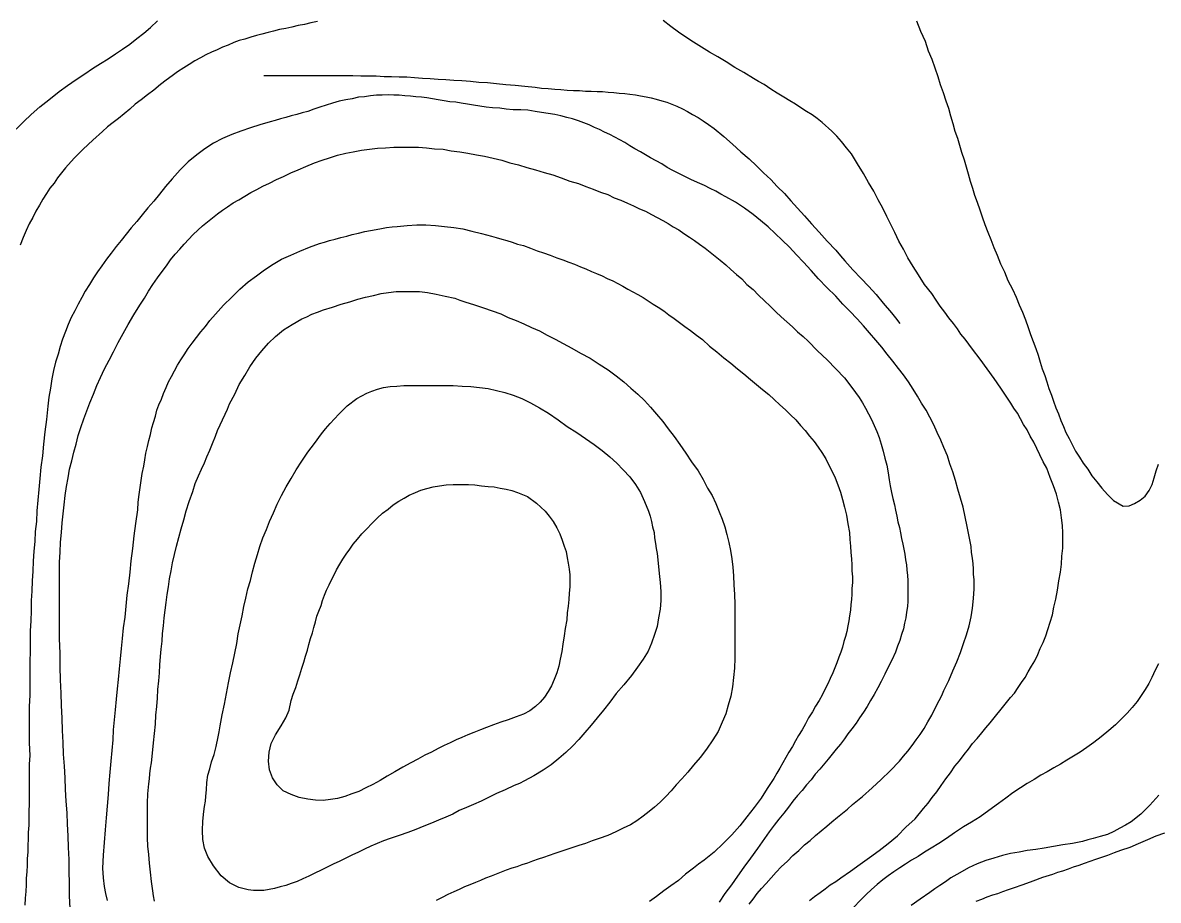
# Model space of a CAD drawing. Header units: inches. Extents: x 401374 to 405300, y 6332180 to 6336621.
# Drawn here: x 402593.2 to 402818.2, y 6334148 to 6334321.8 of the extents above; entities that cross this region are included whole.
import ezdxf

# ---------------------------------------------------------------- set-up
doc = ezdxf.new("R2010")
doc.units = ezdxf.units.IN
doc.header["$MEASUREMENT"] = 0

msp = doc.modelspace()

# ---------------------------------------------------------------- linework, layer by layer
for points in [[(402591.9, 6334300.8), (402593.4, 6334302.3), (402594.9, 6334303.7), (402596.6, 6334305.2), (402598.4, 6334306.6), (402600.4, 6334308.2), (402602.1, 6334309.4), (402603.8, 6334310.6), (402605.5, 6334311.7), (402607, 6334312.8), (402608.6, 6334313.8), (402610.1, 6334314.7), (402611.6, 6334315.7), (402613, 6334316.6), (402614.4, 6334317.6), (402615.8, 6334318.7), (402617.2, 6334319.8), (402618.5, 6334320.9), (402619.9, 6334322.2)], [(402651.6, 6334322.1), (402650.3, 6334321.8), (402649, 6334321.5), (402647.8, 6334321.3), (402646.5, 6334321), (402645.3, 6334320.7), (402644.1, 6334320.5), (402642.9, 6334320.2), (402641.8, 6334319.9), (402640.6, 6334319.6), (402639.5, 6334319.3), (402638.4, 6334319), (402637.2, 6334318.6), (402636.1, 6334318.3), (402635, 6334317.9), (402633.9, 6334317.4), (402632.8, 6334317), (402631.7, 6334316.5), (402630.6, 6334316), (402629.5, 6334315.5), (402628.4, 6334314.9), (402627.3, 6334314.3), (402626.2, 6334313.6), (402625.1, 6334312.9), (402623.9, 6334312.1), (402622.8, 6334311.3), (402621.6, 6334310.5), (402620.5, 6334309.6), (402619.2, 6334308.5), (402617.9, 6334307.6), (402616.7, 6334306.6), (402615.5, 6334305.7), (402614.4, 6334304.7), (402613.3, 6334303.8), (402612.2, 6334302.9), (402611.1, 6334302.1), (402610, 6334301.2), (402609, 6334300.3), (402607.1, 6334298.6), (402605.2, 6334296.8), (402603.4, 6334295), (402601.7, 6334293.1), (402600.1, 6334291.1), (402599.4, 6334290.1), (402598.6, 6334289.1), (402597.9, 6334288), (402597.2, 6334286.9), (402596.5, 6334285.7), (402595.8, 6334284.5), (402595.2, 6334283.3), (402594.5, 6334282), (402593.9, 6334280.7), (402593.3, 6334279.3), (402592.7, 6334277.8)], [(402749.1, 6334148), (402750.1, 6334148.8), (402751.2, 6334149.6), (402752.2, 6334150.3), (402753.2, 6334151.1), (402754.3, 6334151.8), (402755.3, 6334152.5), (402757.2, 6334153.8), (402759.1, 6334155.2), (402761, 6334156.5), (402762.9, 6334157.9), (402764.7, 6334159.3), (402766.5, 6334160.8), (402768.2, 6334162.5), (402770, 6334164.2), (402771.7, 6334166.2), (402772.6, 6334167.3), (402773.4, 6334168.4), (402774.3, 6334169.5), (402775.2, 6334170.8), (402776.1, 6334172.1), (402777, 6334173.3), (402777.9, 6334174.6), (402778.8, 6334175.7), (402779.7, 6334176.9), (402780.6, 6334178), (402781.4, 6334179.1), (402782.3, 6334180.1), (402783.2, 6334181.2), (402784, 6334182.2), (402784.9, 6334183.2), (402785.7, 6334184.2), (402787.3, 6334186.2), (402788.9, 6334188.2), (402789.7, 6334189.1), (402790.4, 6334190.2), (402791.1, 6334191.2), (402791.8, 6334192.2), (402792.4, 6334193.3), (402793.1, 6334194.4), (402793.7, 6334195.5), (402794.3, 6334196.7), (402794.8, 6334197.9), (402795.4, 6334199.1), (402795.9, 6334200.4), (402796.3, 6334201.7), (402796.8, 6334203.1), (402797.2, 6334204.6), (402797.5, 6334206.1), (402797.9, 6334207.7), (402798.2, 6334209.5), (402798.5, 6334211.3), (402798.8, 6334213), (402799, 6334214.6), (402799.1, 6334216.2), (402799.3, 6334217.8), (402799.3, 6334219.3), (402799.3, 6334220.8), (402799.2, 6334222.3), (402799, 6334223.8), (402798.8, 6334225.4), (402798.4, 6334226.9), (402798, 6334228.5), (402797.4, 6334230.1), (402796.8, 6334231.8), (402796.1, 6334233.6), (402795.4, 6334234.9), (402794.7, 6334236.3), (402794.1, 6334237.5), (402793.5, 6334238.8), (402792.8, 6334240), (402792.2, 6334241.2), (402791.5, 6334242.3), (402790.9, 6334243.4), (402790.3, 6334244.5), (402789.6, 6334245.5), (402789, 6334246.5), (402788.3, 6334247.5), (402787, 6334249.5), (402785.7, 6334251.4), (402784.3, 6334253.3), (402782.9, 6334255.2), (402781.4, 6334257.2), (402779.9, 6334259.2), (402779.1, 6334260.2), (402778.4, 6334261.2), (402777.6, 6334262.3), (402776.7, 6334263.4), (402775.9, 6334264.5), (402775, 6334265.7), (402774.2, 6334266.9), (402773.3, 6334268.2), (402771.9, 6334270), (402770.7, 6334271.9), (402769.6, 6334273.6), (402768.6, 6334275.3), (402767.7, 6334277), (402766.8, 6334278.6), (402766, 6334280.3), (402765.2, 6334281.9), (402764.4, 6334283.5), (402763.6, 6334285.1), (402762.7, 6334286.8), (402761.8, 6334288.5), (402760.8, 6334290.2), (402759.8, 6334292), (402758.6, 6334293.9), (402757.4, 6334295.9), (402756.4, 6334297.1), (402755.4, 6334298.3), (402754.5, 6334299.4), (402753.5, 6334300.4), (402751.6, 6334302.1), (402750.6, 6334302.9), (402749.6, 6334303.6), (402748.5, 6334304.3), (402747.4, 6334305), (402746.3, 6334305.7), (402745.2, 6334306.4), (402744, 6334307.1), (402742.7, 6334307.9), (402741.4, 6334308.7), (402740.1, 6334309.6), (402739, 6334310.2), (402738, 6334310.8), (402736.1, 6334312), (402734.3, 6334313), (402732.6, 6334314.1), (402730.9, 6334315.1), (402729.3, 6334316), (402727.7, 6334317), (402726.1, 6334318), (402724.6, 6334319), (402723.1, 6334320), (402721.6, 6334321.1), (402720.1, 6334322.3)], [(402770.3, 6334322.2), (402771.1, 6334320.2), (402772, 6334318.2), (402772.6, 6334316.3), (402773.3, 6334314.6), (402773.9, 6334312.9), (402774.5, 6334311.2), (402775, 6334309.6), (402775.6, 6334308), (402776.1, 6334306.4), (402776.6, 6334304.9), (402777, 6334303.4), (402777.5, 6334301.9), (402777.9, 6334300.4), (402778.4, 6334299), (402778.8, 6334297.6), (402779.2, 6334296.2), (402779.7, 6334294.7), (402780.1, 6334293.3), (402780.5, 6334291.9), (402780.9, 6334290.5), (402781.4, 6334289.1), (402781.8, 6334287.7), (402782.3, 6334286.3), (402782.8, 6334284.8), (402783.3, 6334283.4), (402783.8, 6334281.9), (402784.4, 6334280.4), (402785, 6334278.9), (402785.6, 6334277.3), (402786.3, 6334275.8), (402786.9, 6334274.1), (402787.7, 6334272.5), (402788.4, 6334270.8), (402789.3, 6334269.1), (402790, 6334267.5), (402790.6, 6334266), (402791.3, 6334264.5), (402791.9, 6334263), (402792.4, 6334261.5), (402792.9, 6334260.1), (402793.4, 6334258.7), (402793.9, 6334257.3), (402794.4, 6334256), (402794.8, 6334254.6), (402795.2, 6334253.3), (402795.7, 6334252), (402796.1, 6334250.7), (402796.5, 6334249.4), (402797, 6334248.1), (402797.4, 6334246.9), (402797.9, 6334245.6), (402798.4, 6334244.4), (402798.9, 6334243.1), (402799.4, 6334241.9), (402799.9, 6334240.7), (402800.5, 6334239.5), (402801.2, 6334238.2), (402801.8, 6334237), (402802.6, 6334235.8), (402803.3, 6334234.6), (402804.2, 6334233.4), (402805, 6334232.1), (402806, 6334230.9), (402807, 6334229.7), (402808.1, 6334228.4), (402809.3, 6334227.2), (402811.2, 6334226.1), (402812.4, 6334226.2), (402813.5, 6334226.6), (402814.6, 6334227.3), (402815.6, 6334228.1), (402816.4, 6334229.2), (402817, 6334230.4), (402817.4, 6334231.7), (402817.8, 6334233.1), (402818.2, 6334234.4)], [(402641, 6334311.4), (402642.9, 6334311.4), (402644.8, 6334311.4), (402646.7, 6334311.4), (402648.5, 6334311.4), (402650.3, 6334311.4), (402652, 6334311.4), (402653.7, 6334311.4), (402655.4, 6334311.4), (402657, 6334311.4), (402658.6, 6334311.4), (402660.2, 6334311.3), (402661.7, 6334311.3), (402663.2, 6334311.3), (402664.8, 6334311.2), (402666.3, 6334311.2), (402667.8, 6334311.1), (402669.3, 6334311.1), (402670.8, 6334311), (402672.4, 6334310.9), (402673.9, 6334310.8), (402675.5, 6334310.7), (402677, 6334310.6), (402678.6, 6334310.5), (402680.2, 6334310.4), (402681.9, 6334310.3), (402683.6, 6334310.1), (402685.3, 6334310), (402687.1, 6334309.8), (402688.9, 6334309.6), (402690.8, 6334309.5), (402692.7, 6334309.3), (402694.7, 6334309.1), (402696, 6334308.9), (402697.3, 6334308.8), (402698.6, 6334308.7), (402699.8, 6334308.6), (402701.1, 6334308.5), (402702.3, 6334308.4), (402703.5, 6334308.4), (402704.7, 6334308.3), (402705.8, 6334308.3), (402707, 6334308.2), (402708.1, 6334308.2), (402709.2, 6334308.1), (402710.3, 6334308), (402711.4, 6334307.9), (402712.5, 6334307.8), (402713.5, 6334307.7), (402714.6, 6334307.6), (402715.6, 6334307.4), (402716.7, 6334307.2), (402717.7, 6334307), (402718.7, 6334306.7), (402719.8, 6334306.4), (402720.8, 6334306.1), (402721.8, 6334305.7), (402722.8, 6334305.3), (402723.9, 6334304.8), (402724.9, 6334304.3), (402725.9, 6334303.7), (402727, 6334303.1), (402728, 6334302.4), (402729.1, 6334301.7), (402730.2, 6334300.9), (402732.1, 6334299.3), (402733.8, 6334297.8), (402735.5, 6334296.3), (402737.1, 6334294.9), (402738.6, 6334293.5), (402740, 6334292.1), (402741.4, 6334290.8), (402742.7, 6334289.4), (402744.1, 6334288), (402745.4, 6334286.6), (402746.7, 6334285.1), (402748.1, 6334283.6), (402749.5, 6334282), (402751, 6334280.4), (402752.6, 6334278.6), (402754.3, 6334276.8), (402755.2, 6334275.7), (402756.1, 6334274.7), (402757.7, 6334272.9), (402759.3, 6334271.2), (402760.8, 6334269.7), (402762.3, 6334268), (402763.7, 6334266.3), (402765.3, 6334264.4), (402766.1, 6334263.4), (402767, 6334262.3)], [(402737.1, 6334147.3), (402737.9, 6334148.3), (402738.7, 6334149.4), (402739.6, 6334150.4), (402740.5, 6334151.4), (402741.5, 6334152.5), (402742.5, 6334153.6), (402743.5, 6334154.7), (402744.7, 6334155.8), (402745.8, 6334156.9), (402747, 6334157.9), (402748.1, 6334159), (402749.2, 6334159.9), (402750.3, 6334160.9), (402751.4, 6334161.8), (402752.5, 6334162.7), (402753.5, 6334163.6), (402754.6, 6334164.5), (402755.6, 6334165.3), (402756.6, 6334166.1), (402757.6, 6334167), (402759.6, 6334168.6), (402761.5, 6334170.3), (402763.3, 6334172), (402765.1, 6334173.7), (402766.9, 6334175.6), (402767.7, 6334176.6), (402768.6, 6334177.6), (402769.4, 6334178.7), (402770.2, 6334179.8), (402771, 6334180.9), (402771.8, 6334182.1), (402772.5, 6334183.4), (402773.3, 6334184.7), (402774, 6334186.1), (402774.8, 6334187.6), (402775.3, 6334188.6), (402775.7, 6334189.6), (402776.7, 6334191.6), (402777.5, 6334193.5), (402778.3, 6334195.3), (402779, 6334197.1), (402779.6, 6334198.9), (402780.2, 6334200.6), (402780.7, 6334202.4), (402781.1, 6334204.2), (402781.4, 6334205.9), (402781.6, 6334207.8), (402781.7, 6334209.7), (402781.7, 6334211.6), (402781.6, 6334212.6), (402781.6, 6334213.7), (402781.5, 6334214.7), (402781.4, 6334215.8), (402781.2, 6334216.9), (402781.1, 6334218.1), (402780.7, 6334220.1), (402780.3, 6334222.1), (402779.9, 6334224), (402779.5, 6334225.9), (402779, 6334227.7), (402778.5, 6334229.5), (402778, 6334231.2), (402777.5, 6334232.9), (402776.9, 6334234.5), (402776.4, 6334236.1), (402775.7, 6334237.7), (402775.1, 6334239.2), (402774.4, 6334240.7), (402773.7, 6334242.2), (402772.9, 6334243.7), (402772.2, 6334245.1), (402771.3, 6334246.5), (402770.5, 6334247.9), (402769.6, 6334249.3), (402768.7, 6334250.7), (402767.7, 6334252.1), (402766.7, 6334253.4), (402765.6, 6334254.8), (402764.5, 6334256.2), (402763.4, 6334257.6), (402762.2, 6334259), (402761, 6334260.4), (402759.8, 6334261.8), (402758.5, 6334263.2), (402757.1, 6334264.7), (402755.7, 6334266.1), (402754.3, 6334267.7), (402752.5, 6334269.4), (402750.9, 6334271.1), (402749.4, 6334272.8), (402747.9, 6334274.4), (402746.5, 6334275.9), (402745.1, 6334277.4), (402743.7, 6334278.8), (402742.3, 6334280.1), (402740.9, 6334281.4), (402739.4, 6334282.7), (402737.9, 6334283.9), (402736.2, 6334285.1), (402734.4, 6334286.3), (402732.5, 6334287.4), (402731.5, 6334287.9), (402730.5, 6334288.5), (402729.4, 6334289), (402728.3, 6334289.6), (402726.9, 6334290.2), (402725.6, 6334290.8), (402724.4, 6334291.4), (402723.2, 6334292), (402722, 6334292.6), (402720.9, 6334293.2), (402719.8, 6334293.9), (402718.7, 6334294.5), (402717.6, 6334295.1), (402716.6, 6334295.7), (402715.6, 6334296.3), (402714.5, 6334296.9), (402713.5, 6334297.5), (402712.5, 6334298.1), (402710.5, 6334299.2), (402709.5, 6334299.7), (402708.5, 6334300.2), (402707.5, 6334300.7), (402706.5, 6334301.1), (402705.4, 6334301.6), (402704.4, 6334302), (402703.3, 6334302.4), (402702.1, 6334302.8), (402701, 6334303.1), (402699.8, 6334303.4), (402698.6, 6334303.7), (402697.3, 6334303.9), (402696, 6334304.1), (402694.7, 6334304.3), (402693.3, 6334304.5), (402691.9, 6334304.6), (402690.4, 6334304.6), (402689, 6334304.7), (402687.7, 6334304.9), (402686.3, 6334305), (402685, 6334305.1), (402683.8, 6334305.3), (402682.5, 6334305.5), (402681.3, 6334305.7), (402680.1, 6334305.9), (402679, 6334306.1), (402677.8, 6334306.2), (402676.7, 6334306.4), (402675.5, 6334306.6), (402674.4, 6334306.8), (402673.3, 6334307), (402672.2, 6334307.1), (402671.1, 6334307.2), (402670, 6334307.3), (402668.9, 6334307.4), (402667.8, 6334307.5), (402666.7, 6334307.5), (402665.6, 6334307.6), (402664.4, 6334307.5), (402663.3, 6334307.5), (402662.1, 6334307.4), (402660.9, 6334307.2), (402659.7, 6334307.1), (402658.5, 6334306.8), (402657.2, 6334306.6), (402655.9, 6334306.3), (402654.6, 6334305.9), (402653.3, 6334305.5), (402652.1, 6334305.1), (402650.9, 6334304.7), (402649.7, 6334304.3), (402648.6, 6334304), (402647.5, 6334303.7), (402646.4, 6334303.4), (402645.3, 6334303.1), (402644.3, 6334302.8), (402643.2, 6334302.5), (402642.2, 6334302.2), (402640.2, 6334301.6), (402638.3, 6334301), (402636.4, 6334300.4), (402634.6, 6334299.7), (402632.8, 6334298.9), (402631, 6334298), (402629.3, 6334296.9), (402627.7, 6334295.7), (402626, 6334294.3), (402624.4, 6334292.7), (402622.8, 6334290.9), (402621.5, 6334289.4), (402620.3, 6334287.9), (402619.2, 6334286.5), (402618, 6334285.2), (402616.9, 6334283.8), (402615.8, 6334282.5), (402614.7, 6334281.2), (402613.7, 6334280), (402612.7, 6334278.7), (402611.7, 6334277.5), (402610.7, 6334276.2), (402609.8, 6334275), (402608.9, 6334273.7), (402608, 6334272.5), (402607.2, 6334271.3), (402606.4, 6334270), (402605.6, 6334268.7), (402604.9, 6334267.4), (402604.2, 6334266.1), (402603.5, 6334264.8), (402602.8, 6334263.5), (402602.2, 6334262.1), (402601.7, 6334260.7), (402601.1, 6334259.2), (402600.6, 6334257.7), (402600.2, 6334256.2), (402599.7, 6334254.6), (402599.3, 6334253), (402599, 6334251.3), (402598.7, 6334249.5), (402598.4, 6334247.7), (402598.2, 6334245.9), (402597.9, 6334243.3), (402597.6, 6334240.8), (402597.3, 6334238.4), (402597.1, 6334236.1), (402596.8, 6334233.8), (402596.6, 6334231.6), (402596.4, 6334229.4), (402596.2, 6334227.3), (402596, 6334225.2), (402595.9, 6334223.1), (402595.7, 6334221.1), (402595.6, 6334219.1), (402595.4, 6334217.2), (402595.3, 6334215.2), (402595.2, 6334213.2), (402595.1, 6334211.3), (402595, 6334209.3), (402594.9, 6334207.4), (402594.9, 6334205.4), (402594.8, 6334203.4), (402594.7, 6334201.4), (402594.7, 6334199.4), (402594.7, 6334197.4), (402594.6, 6334195.3), (402594.6, 6334193.1), (402594.6, 6334191), (402594.6, 6334188.7), (402594.5, 6334186.4), (402594.5, 6334184.1), (402594.5, 6334181.7), (402594.5, 6334179.2), (402594.6, 6334176.7), (402594.5, 6334175), (402594.5, 6334173.3), (402594.5, 6334171.7), (402594.5, 6334170.1), (402594.5, 6334168.6), (402594.5, 6334167.1), (402594.4, 6334165.7), (402594.4, 6334164.3), (402594.4, 6334162.9), (402594.3, 6334161.5), (402594.3, 6334160.2), (402594.2, 6334158.9), (402594.2, 6334157.6), (402594.1, 6334156.3), (402594.1, 6334155), (402594, 6334153.7), (402593.9, 6334152.4), (402593.9, 6334151.1), (402593.8, 6334149.8), (402593.7, 6334148.5), (402593.6, 6334147.1)], [(402602.6, 6334146.4), (402602.5, 6334148.9), (402602.5, 6334151.4), (402602.4, 6334153.8), (402602.4, 6334156.1), (402602.3, 6334158.5), (402602.2, 6334160.8), (402602.1, 6334163.1), (402602, 6334165.4), (402601.8, 6334167.7), (402601.7, 6334170), (402601.6, 6334172.3), (402601.5, 6334174.6), (402601.3, 6334177), (402601.2, 6334179.3), (402601.1, 6334181.7), (402601, 6334184.1), (402600.9, 6334186.6), (402600.8, 6334189.1), (402600.7, 6334191.7), (402600.6, 6334194.3), (402600.6, 6334197), (402600.5, 6334199.8), (402600.5, 6334202.6), (402600.5, 6334205.5), (402600.5, 6334208.6), (402600.5, 6334210.7), (402600.5, 6334212.9), (402600.5, 6334215), (402600.6, 6334217), (402600.7, 6334219), (402600.9, 6334220.9), (402601, 6334222.8), (402601.2, 6334224.6), (402601.4, 6334226.4), (402601.6, 6334228.2), (402601.9, 6334230), (402602.2, 6334231.7), (402602.5, 6334233.4), (402602.9, 6334235.1), (402603.3, 6334236.8), (402603.8, 6334238.4), (402604.2, 6334240.1), (402604.7, 6334241.7), (402605.3, 6334243.4), (402605.9, 6334245), (402606.5, 6334246.6), (402607.2, 6334248.3), (402607.9, 6334250), (402608.6, 6334251.6), (402609.4, 6334253.3), (402610.3, 6334255), (402611.2, 6334256.7), (402612.1, 6334258.5), (402613.1, 6334260.3), (402614.1, 6334262.1), (402615.2, 6334264), (402616.4, 6334265.9), (402617.3, 6334267.3), (402618.1, 6334268.7), (402619, 6334270), (402619.9, 6334271.3), (402620.8, 6334272.6), (402621.7, 6334273.7), (402622.5, 6334274.9), (402623.4, 6334276), (402624.3, 6334277), (402625.2, 6334278), (402627, 6334279.9), (402628.8, 6334281.6), (402630.8, 6334283.2), (402631.8, 6334284), (402632.8, 6334284.7), (402633.8, 6334285.4), (402634.9, 6334286.2), (402636, 6334286.8), (402637.2, 6334287.5), (402638.4, 6334288.2), (402639.6, 6334288.8), (402640.8, 6334289.5), (402642.1, 6334290.1), (402643.5, 6334290.8), (402644.9, 6334291.4), (402646.3, 6334292.1), (402647.8, 6334292.7), (402649.3, 6334293.4), (402651, 6334294.1), (402652.5, 6334294.6), (402654, 6334295.1), (402655.6, 6334295.6), (402657.2, 6334296), (402658.7, 6334296.3), (402660.3, 6334296.6), (402661.9, 6334296.8), (402663.5, 6334297), (402665.1, 6334297.1), (402666.7, 6334297.2), (402668.3, 6334297.2), (402669.9, 6334297.2), (402671.6, 6334297.2), (402673.2, 6334297.1), (402674.8, 6334296.9), (402676.5, 6334296.8), (402678.1, 6334296.5), (402679.8, 6334296.3), (402681.4, 6334296), (402683.1, 6334295.7), (402684.7, 6334295.4), (402686.4, 6334295), (402688.1, 6334294.6), (402689.7, 6334294.1), (402691.4, 6334293.7), (402693.1, 6334293.2), (402694.8, 6334292.7), (402696.5, 6334292.2), (402698.2, 6334291.7), (402699.9, 6334291.1), (402701.6, 6334290.5), (402703.3, 6334290), (402704.8, 6334289.4), (402706.2, 6334288.9), (402707.7, 6334288.3), (402709.1, 6334287.8), (402710.4, 6334287.2), (402711.7, 6334286.7), (402713, 6334286.1), (402714.2, 6334285.6), (402715.4, 6334285), (402716.6, 6334284.5), (402717.8, 6334283.9), (402718.9, 6334283.3), (402720, 6334282.7), (402721.1, 6334282.1), (402722.1, 6334281.4), (402723.2, 6334280.8), (402724.2, 6334280.1), (402725.3, 6334279.4), (402726.3, 6334278.7), (402727.3, 6334278), (402728.4, 6334277.2), (402729.4, 6334276.4), (402730.4, 6334275.6), (402731.4, 6334274.8), (402732.5, 6334273.9), (402733.5, 6334273), (402734.6, 6334272), (402735.7, 6334271.1), (402736.7, 6334270), (402737.9, 6334269), (402739, 6334267.9), (402740.2, 6334266.8), (402741.3, 6334265.7), (402742.4, 6334264.6), (402743.5, 6334263.6), (402744.6, 6334262.6), (402745.7, 6334261.6), (402746.7, 6334260.6), (402747.8, 6334259.7), (402748.8, 6334258.8), (402750.7, 6334256.9), (402752.6, 6334255.1), (402754.3, 6334253.3), (402756, 6334251.5), (402757.5, 6334249.6), (402758.9, 6334247.6), (402759.6, 6334246.6), (402760.2, 6334245.5), (402760.8, 6334244.4), (402761.4, 6334243.3), (402761.9, 6334242.1), (402762.4, 6334240.9), (402762.9, 6334239.7), (402763.3, 6334238.4), (402763.7, 6334237), (402764, 6334235.6), (402764.4, 6334234.2), (402764.7, 6334232.7), (402764.9, 6334231.3), (402765.1, 6334230.1), (402765.3, 6334228.8), (402765.6, 6334227.6), (402765.9, 6334226.4), (402766.1, 6334225.3), (402766.4, 6334224.1), (402766.6, 6334223), (402766.9, 6334221.9), (402767.1, 6334220.8), (402767.3, 6334219.7), (402767.6, 6334218.6), (402767.8, 6334217.6), (402768, 6334216.6), (402768.1, 6334215.5), (402768.3, 6334214.5), (402768.4, 6334213.5), (402768.5, 6334212.4), (402768.6, 6334211.4), (402768.6, 6334210.4), (402768.6, 6334209.3), (402768.6, 6334208.3), (402768.6, 6334207.3), (402768.5, 6334206.2), (402768.3, 6334205.1), (402768.2, 6334204), (402767.9, 6334202.9), (402767.7, 6334201.8), (402767.3, 6334200.7), (402767, 6334199.5), (402766.5, 6334198.4), (402766.1, 6334197.2), (402765.4, 6334195.6), (402764.7, 6334194.2), (402764, 6334192.8), (402763.3, 6334191.4), (402762.6, 6334190.1), (402761.9, 6334188.8), (402761.2, 6334187.6), (402760.5, 6334186.4), (402759.8, 6334185.3), (402759, 6334184.2), (402758.3, 6334183.1), (402757.5, 6334182), (402756.7, 6334181), (402756, 6334180), (402755.2, 6334179), (402754.4, 6334178), (402752.8, 6334176), (402751.1, 6334174), (402750.2, 6334173), (402749.4, 6334171.9), (402748.5, 6334170.9), (402747.6, 6334169.8), (402746.7, 6334168.8), (402745.8, 6334167.7), (402744.9, 6334166.5), (402744, 6334165.3), (402743, 6334164.1), (402742.1, 6334162.9), (402741.1, 6334161.6), (402740.2, 6334160.3), (402738.8, 6334158.3), (402737.4, 6334156.4), (402736.1, 6334154.6), (402734.8, 6334152.8), (402733.6, 6334151.1), (402732.3, 6334149.4), (402731.2, 6334147.7)], [(402609.1, 6334154.4), (402609.2, 6334157), (402609.4, 6334159.5), (402609.6, 6334162), (402609.8, 6334164.4), (402610, 6334166.7), (402610.2, 6334169), (402610.3, 6334171.2), (402610.5, 6334173.4), (402610.7, 6334175.6), (402610.9, 6334177.7), (402611.1, 6334179.8), (402611.2, 6334181.8), (402611.4, 6334183.8), (402611.6, 6334185.8), (402611.8, 6334187.9), (402612, 6334189.9), (402612.2, 6334191.8), (402612.4, 6334193.9), (402612.6, 6334195.9), (402612.8, 6334197.9), (402613, 6334199.9), (402613.2, 6334202), (402613.5, 6334204.1), (402613.7, 6334206.3), (402613.9, 6334208.5), (402614.2, 6334210.7), (402614.5, 6334213), (402614.7, 6334215.3), (402615, 6334217.7), (402615.3, 6334220.2), (402615.6, 6334222.7), (402616, 6334225.4), (402616.1, 6334226.9), (402616.3, 6334228.4), (402616.5, 6334229.8), (402616.7, 6334231.2), (402616.9, 6334232.6), (402617.2, 6334234), (402617.4, 6334235.3), (402617.6, 6334236.6), (402617.9, 6334237.9), (402618.2, 6334239.1), (402618.5, 6334240.3), (402618.8, 6334241.6), (402619.1, 6334242.7), (402619.5, 6334243.9), (402619.8, 6334245.1), (402620.2, 6334246.2), (402620.7, 6334247.3), (402621.1, 6334248.4), (402621.6, 6334249.6), (402622.1, 6334250.7), (402622.7, 6334251.8), (402623.3, 6334252.9), (402623.9, 6334254), (402624.5, 6334255.1), (402625.2, 6334256.1), (402626, 6334257.3), (402626.8, 6334258.4), (402627.6, 6334259.5), (402628.5, 6334260.6), (402629.4, 6334261.7), (402630.3, 6334262.9), (402631.4, 6334264.1), (402633, 6334265.9), (402634.6, 6334267.5), (402636.2, 6334269.1), (402637.9, 6334270.5), (402639.5, 6334271.7), (402641.1, 6334272.9), (402642.8, 6334274), (402644.5, 6334275), (402646.3, 6334275.8), (402648.1, 6334276.6), (402650, 6334277.4), (402652, 6334278.1), (402653, 6334278.4), (402654, 6334278.7), (402655.1, 6334279), (402656.2, 6334279.3), (402657.4, 6334279.6), (402658.5, 6334279.9), (402659.7, 6334280.2), (402661, 6334280.5), (402662.1, 6334280.7), (402663.2, 6334280.9), (402664.3, 6334281.1), (402665.3, 6334281.3), (402666.4, 6334281.4), (402667.4, 6334281.5), (402669.4, 6334281.7), (402671.3, 6334281.8), (402673.1, 6334281.8), (402675, 6334281.7), (402676.8, 6334281.5), (402678.6, 6334281.3), (402680.4, 6334281), (402682.2, 6334280.6), (402684.1, 6334280.1), (402686.1, 6334279.6), (402687, 6334279.3), (402688.1, 6334279), (402689.1, 6334278.7), (402690.2, 6334278.4), (402691.2, 6334278), (402692.4, 6334277.7), (402693.8, 6334277.2), (402695.1, 6334276.7), (402696.4, 6334276.3), (402697.7, 6334275.8), (402699, 6334275.3), (402700.2, 6334274.9), (402701.4, 6334274.4), (402702.5, 6334274), (402703.7, 6334273.5), (402704.8, 6334273.1), (402705.9, 6334272.6), (402706.9, 6334272.2), (402708, 6334271.7), (402709, 6334271.2), (402710.1, 6334270.7), (402711.1, 6334270.2), (402712.1, 6334269.7), (402713.1, 6334269.1), (402715.1, 6334268), (402716.1, 6334267.4), (402717.1, 6334266.8), (402718.1, 6334266.1), (402719.1, 6334265.5), (402720.2, 6334264.8), (402721.2, 6334264), (402722.3, 6334263.3), (402723.3, 6334262.5), (402724.4, 6334261.7), (402725.5, 6334260.9), (402726.7, 6334260), (402727.9, 6334259.1), (402729.3, 6334257.8), (402730.7, 6334256.7), (402732.1, 6334255.5), (402733.5, 6334254.4), (402734.8, 6334253.3), (402736.1, 6334252.3), (402737.4, 6334251.2), (402738.6, 6334250.2), (402739.8, 6334249.2), (402741, 6334248.2), (402742.1, 6334247.2), (402743.2, 6334246.2), (402744.3, 6334245.2), (402745.3, 6334244.2), (402746.4, 6334243.2), (402747.3, 6334242.1), (402748.2, 6334241.1), (402749.1, 6334240), (402750, 6334238.9), (402750.8, 6334237.8), (402751.5, 6334236.7), (402752.3, 6334235.5), (402752.9, 6334234.2), (402753.6, 6334233), (402754.2, 6334231.7), (402754.7, 6334230.3), (402755.2, 6334228.9), (402755.6, 6334227.4), (402756, 6334225.9), (402756.4, 6334224.3), (402756.7, 6334222.6), (402757, 6334220.9), (402757.1, 6334219.5), (402757.2, 6334218.2), (402757.3, 6334216.9), (402757.4, 6334215.7), (402757.5, 6334214.5), (402757.5, 6334213.3), (402757.6, 6334212.1), (402757.6, 6334211), (402757.5, 6334209.8), (402757.5, 6334208.7), (402757.4, 6334207.6), (402757.3, 6334206.6), (402757.2, 6334205.5), (402757, 6334204.4), (402756.9, 6334203.4), (402756.7, 6334202.4), (402756.5, 6334201.3), (402756.2, 6334200.3), (402755.9, 6334199.3), (402755.6, 6334198.2), (402755.3, 6334197.2), (402754.9, 6334196.2), (402754.5, 6334195.1), (402754.1, 6334194.1), (402753.7, 6334193.1), (402753.2, 6334192), (402752.7, 6334190.9), (402752.1, 6334189.8), (402751.6, 6334188.7), (402751, 6334187.6), (402750.3, 6334186.5), (402749.7, 6334185.4), (402748.9, 6334184.2), (402748.3, 6334183), (402747.6, 6334181.8), (402746.9, 6334180.7), (402746.3, 6334179.6), (402745.7, 6334178.5), (402745, 6334177.4), (402744.4, 6334176.3), (402743.8, 6334175.3), (402743.2, 6334174.2), (402742.6, 6334173.2), (402742, 6334172.2), (402740.7, 6334170.2), (402739.5, 6334168.3), (402738.1, 6334166.4), (402736.7, 6334164.6), (402735.3, 6334162.8), (402733.7, 6334161), (402732, 6334159.3), (402730.2, 6334157.6), (402728.2, 6334156), (402727.1, 6334155.2), (402726.1, 6334154.4), (402724.5, 6334153.2), (402723.1, 6334152), (402721.6, 6334150.9), (402720.2, 6334149.9), (402718.8, 6334148.8), (402717.4, 6334147.8)], [(402631.4, 6334240), (402631.8, 6334241.1), (402632.3, 6334242.2), (402632.8, 6334243.2), (402633.3, 6334244.3), (402633.8, 6334245.3), (402634.2, 6334246.4), (402635.2, 6334248.3), (402636.1, 6334250.2), (402637.2, 6334252), (402638.2, 6334253.7), (402639.4, 6334255.4), (402640.6, 6334256.9), (402641.9, 6334258.4), (402643.3, 6334259.7), (402644.9, 6334261), (402646.6, 6334262.1), (402648.5, 6334263.2), (402649.5, 6334263.6), (402650.5, 6334264.1), (402651.6, 6334264.5), (402652.8, 6334265), (402654.6, 6334265.5), (402656.3, 6334266.1), (402658, 6334266.6), (402659.6, 6334267.1), (402661.1, 6334267.5), (402662.7, 6334267.8), (402664.2, 6334268.2), (402665.7, 6334268.4), (402667.2, 6334268.6), (402668.7, 6334268.6), (402670.2, 6334268.6), (402671.8, 6334268.6), (402673.4, 6334268.4), (402675.1, 6334268.1), (402676.9, 6334267.7), (402678.8, 6334267.3), (402679.8, 6334266.9), (402680.8, 6334266.6), (402682.7, 6334266), (402684.5, 6334265.4), (402686.2, 6334264.8), (402687.9, 6334264.2), (402689.4, 6334263.5), (402691, 6334262.9), (402692.5, 6334262.2), (402694, 6334261.5), (402695.6, 6334260.8), (402697.1, 6334260), (402698.7, 6334259.2), (402700.3, 6334258.3), (402702, 6334257.4), (402703.7, 6334256.4), (402705.6, 6334255.4), (402707.4, 6334254.2), (402709.2, 6334253.1), (402710.8, 6334251.9), (402712.3, 6334250.7), (402713.7, 6334249.5), (402715.1, 6334248.3), (402716.4, 6334247), (402717.6, 6334245.7), (402718.8, 6334244.3), (402720, 6334242.9), (402721.1, 6334241.4), (402722.3, 6334239.9), (402723.4, 6334238.3), (402724.6, 6334236.6), (402725.7, 6334234.9), (402727, 6334233.1), (402728, 6334231.4), (402728.9, 6334229.7), (402729.8, 6334228.2), (402730.5, 6334226.6), (402731.2, 6334225), (402731.8, 6334223.5), (402732.3, 6334222), (402732.7, 6334220.5), (402733.1, 6334218.9), (402733.4, 6334217.3), (402733.7, 6334215.7), (402733.9, 6334214), (402734, 6334212.3), (402734.1, 6334210.5), (402734.2, 6334208.6), (402734.3, 6334206.7), (402734.3, 6334205.5), (402734.3, 6334204.4), (402734.3, 6334203.2), (402734.3, 6334202.1), (402734.3, 6334201.1), (402734.3, 6334200), (402734.3, 6334199), (402734.3, 6334198), (402734.3, 6334196), (402734.2, 6334194), (402734, 6334192.2), (402733.8, 6334190.3), (402733.5, 6334188.5), (402733, 6334186.7), (402732.5, 6334185), (402731.8, 6334183.3), (402731, 6334181.5), (402729.9, 6334179.8), (402728.7, 6334178), (402727.4, 6334176.3), (402726.1, 6334174.8), (402725, 6334173.4), (402723.8, 6334172.1), (402722.7, 6334170.9), (402721.7, 6334169.7), (402720.6, 6334168.6), (402719.5, 6334167.5), (402718.4, 6334166.5), (402717.3, 6334165.6), (402716.1, 6334164.7), (402714.9, 6334163.8), (402713.6, 6334163), (402712.2, 6334162.3), (402710.7, 6334161.6), (402709.1, 6334160.9), (402707.4, 6334160.3), (402706, 6334159.8), (402704.7, 6334159.3), (402703.4, 6334158.9), (402702.2, 6334158.5), (402701, 6334158.1), (402699.8, 6334157.7), (402698.6, 6334157.3), (402697.5, 6334156.9), (402696.4, 6334156.5), (402695.3, 6334156.2), (402694.2, 6334155.8), (402693.2, 6334155.4), (402692.1, 6334155.1), (402691.1, 6334154.7), (402690.1, 6334154.4), (402689, 6334154), (402688, 6334153.6), (402687, 6334153.2), (402686, 6334152.8), (402684.9, 6334152.4), (402683.9, 6334152), (402682.9, 6334151.6), (402681.8, 6334151.1), (402680.7, 6334150.7), (402679.7, 6334150.2), (402678.6, 6334149.7), (402677.4, 6334149.2), (402676.3, 6334148.6), (402675.1, 6334148)], [(402632.3, 6334182.6), (402632.7, 6334184.8), (402633.2, 6334186.9), (402633.6, 6334189), (402634, 6334191.1), (402634.4, 6334193.1), (402634.8, 6334195.1), (402635.2, 6334197), (402635.6, 6334198.9), (402635.9, 6334200.8), (402636.3, 6334202.6), (402636.7, 6334204.4), (402637, 6334206.2), (402637.4, 6334207.9), (402637.8, 6334209.7), (402638.3, 6334211.4), (402638.7, 6334213.1), (402639.2, 6334214.8), (402639.7, 6334216.5), (402640.2, 6334218.1), (402640.8, 6334219.8), (402641.5, 6334221.5), (402642.1, 6334223.1), (402642.9, 6334224.8), (402643.6, 6334226.5), (402644.5, 6334228.2), (402645.4, 6334229.9), (402646.4, 6334231.6), (402647.4, 6334233.3), (402648.5, 6334235), (402649.7, 6334236.8), (402651, 6334238.5), (402652.4, 6334240.4), (402653.2, 6334241.4), (402654.1, 6334242.5), (402655.8, 6334244.3), (402657.5, 6334246), (402659.4, 6334247.4), (402661.4, 6334248.5), (402662.4, 6334248.9), (402663.5, 6334249.3), (402664.7, 6334249.6), (402666, 6334249.8), (402667.3, 6334249.9), (402668.7, 6334250), (402669.7, 6334250), (402670.8, 6334250), (402671.8, 6334250), (402672.8, 6334250), (402674.8, 6334250), (402676.7, 6334250), (402678.5, 6334250), (402680.3, 6334249.9), (402682, 6334249.8), (402683.7, 6334249.6), (402685.4, 6334249.4), (402687.1, 6334249), (402688.7, 6334248.6), (402690.4, 6334248.1), (402692.1, 6334247.4), (402693.8, 6334246.6), (402695.6, 6334245.6), (402697.4, 6334244.5), (402699.3, 6334243.2), (402701.1, 6334241.9), (402703, 6334240.7), (402704.7, 6334239.5), (402706.4, 6334238.3), (402708, 6334237.1), (402709.5, 6334235.9), (402710.9, 6334234.6), (402712.2, 6334233.3), (402713.5, 6334231.9), (402714.6, 6334230.4), (402715.6, 6334228.8), (402716.4, 6334227), (402717.2, 6334225.1), (402717.5, 6334224.1), (402717.8, 6334223.1), (402718, 6334222), (402718.3, 6334220.9), (402718.4, 6334219.8), (402718.6, 6334218.7), (402718.7, 6334217.7), (402718.9, 6334216.7), (402719.1, 6334214.8), (402719.3, 6334212.8), (402719.5, 6334211), (402719.6, 6334209.2), (402719.6, 6334207.4), (402719.5, 6334205.7), (402719.2, 6334204), (402718.9, 6334202.3), (402718.4, 6334200.7), (402717.8, 6334199), (402717.1, 6334197.4), (402716.1, 6334195.8), (402715, 6334194.2), (402713.8, 6334192.6), (402712.3, 6334190.7), (402710.8, 6334189), (402709.5, 6334187.3), (402708.3, 6334185.7), (402707, 6334184.2), (402705.8, 6334182.7), (402704.6, 6334181.3), (402703.4, 6334179.9), (402702.1, 6334178.6), (402700.8, 6334177.3), (402699.4, 6334176.1), (402697.9, 6334174.9), (402696.3, 6334173.8), (402694.5, 6334172.7), (402692.6, 6334171.7), (402691.6, 6334171.2), (402690.6, 6334170.8), (402688.8, 6334169.9), (402687.1, 6334169.2), (402685.5, 6334168.4), (402684, 6334167.7), (402682.5, 6334167), (402681.1, 6334166.4), (402679.7, 6334165.8), (402678.4, 6334165.1), (402677, 6334164.5), (402675.6, 6334163.9), (402674.2, 6334163.3), (402672.7, 6334162.7), (402671.1, 6334162.1), (402669.5, 6334161.5), (402667.8, 6334160.9), (402666, 6334160.3), (402664.7, 6334159.8), (402663.4, 6334159.3), (402662.2, 6334158.8), (402660.9, 6334158.2), (402659.7, 6334157.6), (402658.4, 6334157), (402657.2, 6334156.4), (402656, 6334155.8), (402654.7, 6334155.2), (402653.5, 6334154.6), (402652.3, 6334154), (402651.1, 6334153.4), (402649.9, 6334152.8), (402648.7, 6334152.3), (402647.6, 6334151.8), (402646.4, 6334151.4), (402645.3, 6334151), (402644.2, 6334150.7), (402643.1, 6334150.4), (402642, 6334150.2), (402641, 6334150), (402639.9, 6334150), (402638.9, 6334150), (402637.9, 6334150.1), (402636, 6334150.6), (402634.2, 6334151.5), (402632.5, 6334152.9), (402631, 6334154.9), (402629.9, 6334156.7), (402629.2, 6334158.4), (402628.9, 6334160.1), (402628.8, 6334161.9), (402628.9, 6334163.7), (402629.1, 6334165.6), (402629.2, 6334166.6), (402629.4, 6334167.7), (402629.5, 6334168.7), (402629.6, 6334169.9), (402629.7, 6334171.4), (402629.9, 6334172.8), (402630.3, 6334174.1), (402630.6, 6334175.5), (402631.1, 6334176.9), (402631.5, 6334178.5), (402631.9, 6334180.4), (402632.1, 6334181.4), (402632.3, 6334182.6)], [(402619.3, 6334147.9), (402619.1, 6334148.9), (402619, 6334149.9), (402618.7, 6334151.8), (402618.5, 6334153.6), (402618.3, 6334155.4), (402618.2, 6334157.1), (402618, 6334158.8), (402617.9, 6334160.4), (402617.9, 6334162.1), (402617.9, 6334163.8), (402617.9, 6334165.5), (402617.9, 6334167.3), (402618, 6334169.1), (402618.2, 6334171.1), (402618.3, 6334172.1), (402618.4, 6334173.1), (402618.5, 6334174.2), (402618.7, 6334175.3), (402618.9, 6334177.2), (402619.1, 6334179.2), (402619.3, 6334181.1), (402619.5, 6334182.9), (402619.6, 6334184.7), (402619.8, 6334186.4), (402619.9, 6334188.1), (402620, 6334189.8), (402620.2, 6334191.5), (402620.3, 6334193.1), (402620.4, 6334194.7), (402620.5, 6334196.3), (402620.6, 6334197.8), (402620.8, 6334199.4), (402620.9, 6334200.9), (402621.1, 6334202.4), (402621.2, 6334204), (402621.4, 6334205.5), (402621.6, 6334207), (402621.8, 6334208.6), (402622.1, 6334210.1), (402622.3, 6334211.7), (402622.6, 6334213.3), (402622.9, 6334214.9), (402623.3, 6334216.5), (402623.7, 6334218.2), (402624.1, 6334219.9), (402624.6, 6334221.6), (402625.1, 6334223.4), (402625.6, 6334225.2), (402626.2, 6334227), (402626.9, 6334229), (402627.4, 6334230.6), (402628, 6334232.1), (402628.6, 6334233.4), (402629.2, 6334234.7), (402629.7, 6334235.9), (402630.3, 6334237.2), (402630.8, 6334238.5), (402631.4, 6334240)], [(402646.4, 6334187.6), (402646.8, 6334188.9), (402647.3, 6334190.2), (402647.7, 6334191.5), (402648.1, 6334192.7), (402648.5, 6334194), (402648.9, 6334195.2), (402649.2, 6334196.4), (402649.6, 6334197.6), (402649.9, 6334198.7), (402650.2, 6334199.9), (402650.6, 6334201), (402650.9, 6334202.1), (402651.2, 6334203.2), (402651.5, 6334204.3), (402651.9, 6334205.3), (402652.3, 6334206.4), (402652.6, 6334207.4), (402653, 6334208.5), (402653.4, 6334209.5), (402653.9, 6334210.5), (402654.4, 6334211.5), (402654.9, 6334212.5), (402655.4, 6334213.5), (402656, 6334214.6), (402656.6, 6334215.6), (402657.3, 6334216.6), (402658, 6334217.6), (402658.7, 6334218.6), (402659.5, 6334219.6), (402660.4, 6334220.6), (402661.4, 6334221.6), (402662.4, 6334222.7), (402663.4, 6334223.7), (402664.5, 6334224.7), (402665.6, 6334225.5), (402666.6, 6334226.4), (402667.7, 6334227.1), (402668.8, 6334227.7), (402669.8, 6334228.3), (402671, 6334228.8), (402672.1, 6334229.3), (402673.3, 6334229.6), (402674.5, 6334229.9), (402675.8, 6334230.1), (402677.1, 6334230.3), (402678.5, 6334230.4), (402679.9, 6334230.4), (402681.5, 6334230.4), (402682.8, 6334230.3), (402684.1, 6334230.1), (402685.4, 6334230), (402686.6, 6334229.9), (402687.8, 6334229.7), (402689, 6334229.5), (402690.1, 6334229.2), (402691.2, 6334228.8), (402692.2, 6334228.4), (402693.2, 6334228), (402695, 6334226.7), (402696.7, 6334225.1), (402697.5, 6334224.1), (402698.3, 6334223.1), (402699, 6334221.8), (402699.6, 6334220.6), (402700.1, 6334219.4), (402700.5, 6334218.2), (402700.9, 6334217.1), (402701.1, 6334215.9), (402701.3, 6334214.8), (402701.5, 6334213.6), (402701.6, 6334212.5), (402701.6, 6334211.3), (402701.6, 6334210.1), (402701.5, 6334208.9), (402701.4, 6334207.6), (402701.3, 6334206.3), (402701.1, 6334205), (402701, 6334203.6), (402700.7, 6334201.9), (402700.5, 6334200.4), (402700.2, 6334198.8), (402700, 6334197.3), (402699.7, 6334195.8), (402699.4, 6334194.4), (402699, 6334193.1), (402698.5, 6334191.8), (402698, 6334190.5), (402697.3, 6334189.4), (402696.6, 6334188.3), (402695.7, 6334187.3), (402694.8, 6334186.4), (402693.7, 6334185.6), (402692.4, 6334184.9), (402691, 6334184.4), (402689.4, 6334183.8), (402687.9, 6334183.3), (402686.5, 6334182.8), (402685.1, 6334182.3), (402683.9, 6334181.8), (402682.6, 6334181.3), (402681.4, 6334180.8), (402680.2, 6334180.3), (402679.1, 6334179.8), (402677.9, 6334179.2), (402676.7, 6334178.7), (402675.5, 6334178.1), (402674.2, 6334177.4), (402672.9, 6334176.8), (402671.5, 6334176), (402670.1, 6334175.3), (402668.5, 6334174.4), (402666.9, 6334173.5), (402665.4, 6334172.6), (402664, 6334171.8), (402662.6, 6334171), (402661.2, 6334170.3), (402659.8, 6334169.6), (402658.4, 6334169.1), (402657, 6334168.6), (402655.6, 6334168.2), (402654.2, 6334168), (402652.7, 6334167.8), (402651.2, 6334167.9), (402649.7, 6334168.1), (402648, 6334168.4), (402646.4, 6334169), (402644.8, 6334169.7), (402643.6, 6334170.9), (402642.7, 6334172.3), (402642.1, 6334173.9), (402641.9, 6334175.6), (402642, 6334177.4), (402642.4, 6334179.1), (402643.3, 6334180.8), (402644.4, 6334182.6), (402645.3, 6334184.2), (402646, 6334185.7), (402646.4, 6334187.6)], [(402818.2, 6334194.9), (402817.6, 6334193.6), (402816.9, 6334192.2), (402816.3, 6334191), (402815.6, 6334189.8), (402814.8, 6334188.6), (402814, 6334187.4), (402813, 6334186.2), (402812, 6334185.1), (402810.9, 6334184), (402809.7, 6334182.8), (402808.4, 6334181.7), (402806.9, 6334180.4), (402805.4, 6334179.3), (402804, 6334178.3), (402802.7, 6334177.4), (402801.4, 6334176.6), (402800.1, 6334175.8), (402798.8, 6334175), (402797.5, 6334174.3), (402796.2, 6334173.5), (402794.9, 6334172.8), (402793.6, 6334172), (402792.2, 6334171.2), (402790.9, 6334170.3), (402789.4, 6334169.3), (402788, 6334168.3), (402786.5, 6334167.2), (402784.6, 6334165.8), (402782.9, 6334164.6), (402781.2, 6334163.5), (402779.6, 6334162.6), (402777.8, 6334161.4), (402776.2, 6334160.3), (402774.7, 6334159.3), (402773.2, 6334158.4), (402771.9, 6334157.6), (402770.6, 6334156.7), (402769.3, 6334156), (402768.1, 6334155.2), (402767, 6334154.5), (402765.8, 6334153.7), (402764.7, 6334152.9), (402763.6, 6334152.1), (402762.5, 6334151.2), (402761.4, 6334150.2), (402760.3, 6334149.2), (402759.2, 6334148.1), (402757.8, 6334146.6)], [(402818.3, 6334168.9), (402816.5, 6334166.9), (402814.7, 6334165.1), (402812.8, 6334163.6), (402811.7, 6334162.9), (402810.6, 6334162.3), (402809.4, 6334161.7), (402808.1, 6334161.1), (402806.7, 6334160.7), (402805.3, 6334160.3), (402804.2, 6334160), (402803.2, 6334159.7), (402801.2, 6334159.3), (402799.3, 6334159), (402797.4, 6334158.7), (402795.6, 6334158.4), (402793.9, 6334158.1), (402792.2, 6334157.9), (402790.6, 6334157.6), (402788.9, 6334157.3), (402787.3, 6334156.9), (402785.6, 6334156.4), (402784, 6334155.9), (402782.3, 6334155.3), (402780.6, 6334154.5), (402778.9, 6334153.5), (402777.1, 6334152.5), (402776, 6334151.7), (402774.9, 6334151), (402773.9, 6334150.3), (402772.9, 6334149.6), (402771, 6334148.3), (402769.2, 6334147)], [(402782.1, 6334147.9), (402783.2, 6334148.3), (402784.3, 6334148.7), (402785.4, 6334149.1), (402786.4, 6334149.4), (402787.4, 6334149.8), (402788.5, 6334150.2), (402789.5, 6334150.5), (402791.4, 6334151.2), (402793.4, 6334151.9), (402795.3, 6334152.6), (402797.3, 6334153.2), (402798.3, 6334153.6), (402799.3, 6334153.9), (402800.4, 6334154.3), (402801.4, 6334154.7), (402802.5, 6334155), (402803.6, 6334155.4), (402804.7, 6334155.8), (402805.8, 6334156.2), (402807, 6334156.6), (402808.2, 6334157), (402809.5, 6334157.5), (402810.8, 6334158), (402812.6, 6334158.6), (402814.3, 6334159.3), (402816.1, 6334160.1), (402817.8, 6334160.8), (402819.5, 6334161.4)], [(402610, 6334148), (402609.7, 6334149.4), (402609.4, 6334150.8), (402609.2, 6334152.5), (402609.1, 6334154.4)]]:
    msp.add_lwpolyline(points)

doc.saveas('drawing.dxf')
